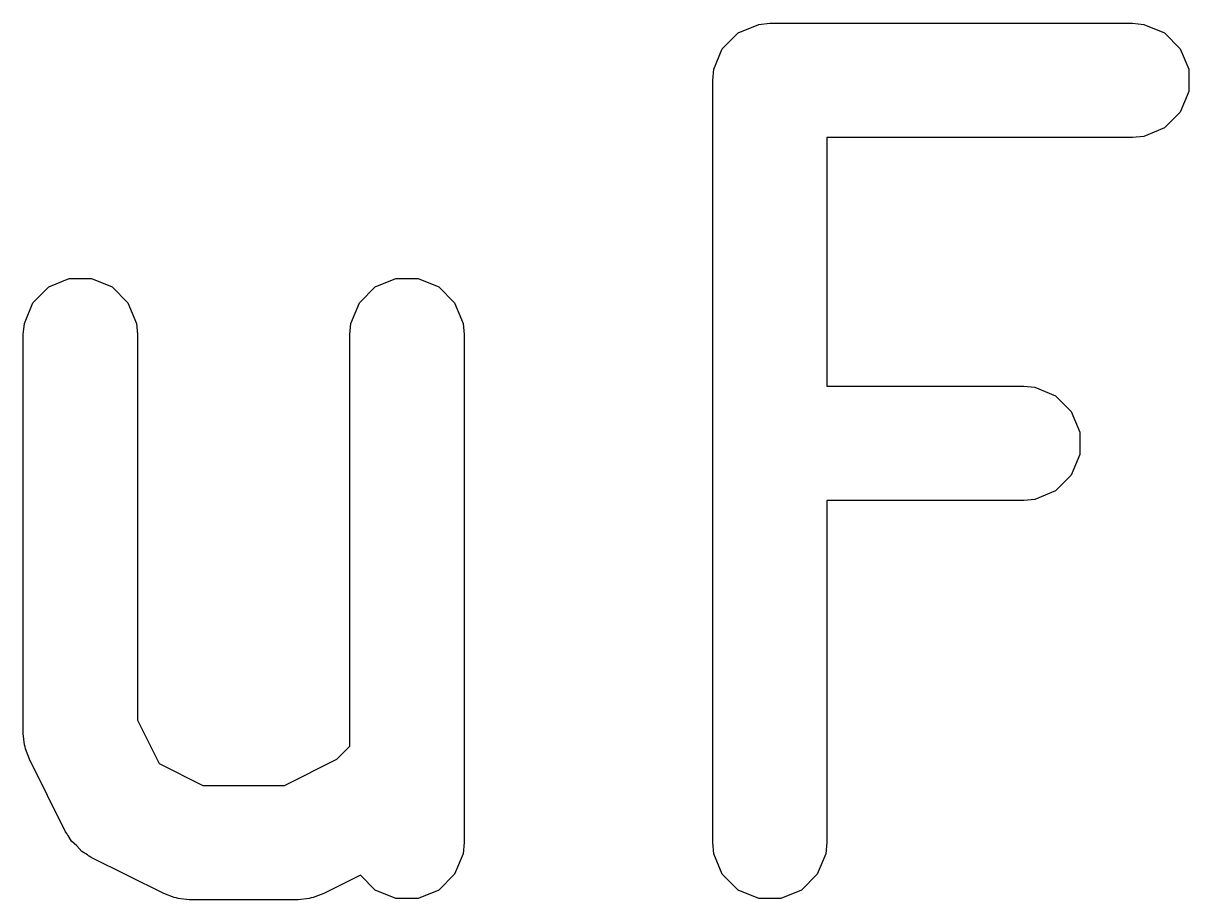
# Model space of a CAD drawing. Extents: x 1.56 to 6.49, y -4.6 to -1.37.
# Drawn here: x 3.5029 to 3.5631, y -3.0563 to -3.011 of the extents above; entities that cross this region are included whole.
import ezdxf

# ---------------------------------------------------------------- set-up
doc = ezdxf.new("R2010")
doc.units = 0
doc.header["$MEASUREMENT"] = 0
doc.layers.add('BLACK', color=7, linetype='CONTINUOUS')

msp = doc.modelspace()

# ---------------------------------------------------------------- linework, layer by layer
at = {"layer": 'BLACK', "linetype": 'CONTINUOUS'}
for p, q in [((3.539792, -3.011514), (3.540856, -3.011073)), ((3.540856, -3.011073), (3.541432, -3.011016)), ((3.541432, -3.011016), (3.56018, -3.011016)), ((3.56018, -3.011016), (3.560756, -3.011073)), ((3.560756, -3.011073), (3.56182, -3.011514)), ((3.538977, -3.012329), (3.539792, -3.011514)), ((3.56182, -3.011514), (3.562635, -3.012329)), ((3.538536, -3.013393), (3.538977, -3.012329)), ((3.562635, -3.012329), (3.563076, -3.013393)), ((3.53848, -3.013969), (3.538536, -3.013393)), ((3.563076, -3.013393), (3.563076, -3.014545)), ((3.53848, -3.053339), (3.53848, -3.013969)), ((3.563076, -3.014545), (3.562635, -3.01561)), ((3.562635, -3.01561), (3.56182, -3.016424)), ((3.560756, -3.016865), (3.56018, -3.016922)), ((3.56182, -3.016424), (3.560756, -3.016865)), ((3.56018, -3.016922), (3.544385, -3.016922)), ((3.544385, -3.016922), (3.544385, -3.029764)), ((3.503357, -3.025452), (3.504171, -3.024637)), ((3.504171, -3.024637), (3.505236, -3.024197)), ((3.505236, -3.024197), (3.506388, -3.024197)), ((3.506388, -3.024197), (3.507452, -3.024637)), ((3.507452, -3.024637), (3.508267, -3.025452)), ((3.52023, -3.025452), (3.521044, -3.024637)), ((3.521044, -3.024637), (3.522109, -3.024197)), ((3.522109, -3.024197), (3.523261, -3.024197)), ((3.523261, -3.024197), (3.524325, -3.024637)), ((3.524325, -3.024637), (3.52514, -3.025452)), ((3.502916, -3.026517), (3.503357, -3.025452)), ((3.508267, -3.025452), (3.508708, -3.026517)), ((3.519789, -3.026517), (3.52023, -3.025452)), ((3.52514, -3.025452), (3.525581, -3.026517)), ((3.502859, -3.027093), (3.502916, -3.026517)), ((3.502859, -3.047715), (3.502859, -3.027093)), ((3.508708, -3.026517), (3.508765, -3.027093)), ((3.508765, -3.027093), (3.508765, -3.047018)), ((3.519732, -3.027093), (3.519789, -3.026517)), ((3.519732, -3.048367), (3.519732, -3.027093)), ((3.525581, -3.026517), (3.525637, -3.027093)), ((3.525637, -3.027093), (3.525637, -3.053339)), ((3.544385, -3.029764), (3.554556, -3.029764)), ((3.554556, -3.029764), (3.555132, -3.029821)), ((3.555132, -3.029821), (3.556196, -3.030262)), ((3.556196, -3.030262), (3.557011, -3.031076)), ((3.557011, -3.031076), (3.557452, -3.032141)), ((3.557452, -3.032141), (3.557452, -3.033293)), ((3.557452, -3.033293), (3.557011, -3.034357)), ((3.557011, -3.034357), (3.556196, -3.035172)), ((3.556196, -3.035172), (3.555132, -3.035613)), ((3.554556, -3.03567), (3.544385, -3.03567)), ((3.544385, -3.03567), (3.544385, -3.053339)), ((3.555132, -3.035613), (3.554556, -3.03567)), ((3.508765, -3.047018), (3.509887, -3.049264)), ((3.502916, -3.048291), (3.502859, -3.047715)), ((3.502956, -3.048389), (3.502916, -3.048291)), ((3.502964, -3.048495), (3.502956, -3.048389)), ((3.503171, -3.049036), (3.502964, -3.048495)), ((3.519061, -3.049038), (3.519732, -3.048367)), ((3.505046, -3.052785), (3.503171, -3.049036)), ((3.509887, -3.049264), (3.512133, -3.050387)), ((3.516363, -3.050387), (3.519061, -3.049038)), ((3.512133, -3.050387), (3.516363, -3.050387)), ((3.505106, -3.052881), (3.505046, -3.052785)), ((3.505121, -3.052927), (3.505106, -3.052881)), ((3.50517, -3.052983), (3.505121, -3.052927)), ((3.505354, -3.053275), (3.50517, -3.052983)), ((3.505633, -3.053517), (3.505354, -3.053275)), ((3.505876, -3.053797), (3.505633, -3.053517)), ((3.525637, -3.053339), (3.525581, -3.053915)), ((3.538536, -3.053915), (3.53848, -3.053339)), ((3.544385, -3.053339), (3.544328, -3.053915)), ((3.506168, -3.053981), (3.505876, -3.053797)), ((3.506224, -3.05403), (3.506168, -3.053981)), ((3.50627, -3.054045), (3.506224, -3.05403)), ((3.506366, -3.054106), (3.50627, -3.054045)), ((3.510116, -3.05598), (3.506366, -3.054106)), ((3.525581, -3.053915), (3.52514, -3.05498)), ((3.538977, -3.05498), (3.538536, -3.053915)), ((3.544328, -3.053915), (3.543887, -3.05498)), ((3.52028, -3.055031), (3.518381, -3.05598)), ((3.521044, -3.055794), (3.52028, -3.055031)), ((3.52514, -3.05498), (3.524325, -3.055794)), ((3.539792, -3.055794), (3.538977, -3.05498)), ((3.543887, -3.05498), (3.543073, -3.055794)), ((3.510656, -3.056187), (3.510116, -3.05598)), ((3.518381, -3.05598), (3.51784, -3.056187)), ((3.522109, -3.056235), (3.521044, -3.055794)), ((3.524325, -3.055794), (3.523261, -3.056235)), ((3.540856, -3.056235), (3.539792, -3.055794)), ((3.543073, -3.055794), (3.542008, -3.056235)), ((3.510762, -3.056195), (3.510656, -3.056187)), ((3.51086, -3.056235), (3.510762, -3.056195)), ((3.511436, -3.056292), (3.51086, -3.056235)), ((3.51706, -3.056292), (3.511436, -3.056292)), ((3.517636, -3.056235), (3.51706, -3.056292)), ((3.517734, -3.056195), (3.517636, -3.056235)), ((3.51784, -3.056187), (3.517734, -3.056195)), ((3.523261, -3.056235), (3.522109, -3.056235)), ((3.542008, -3.056235), (3.540856, -3.056235))]:
    msp.add_line(p, q, dxfattribs=at)

doc.saveas('drawing.dxf')
